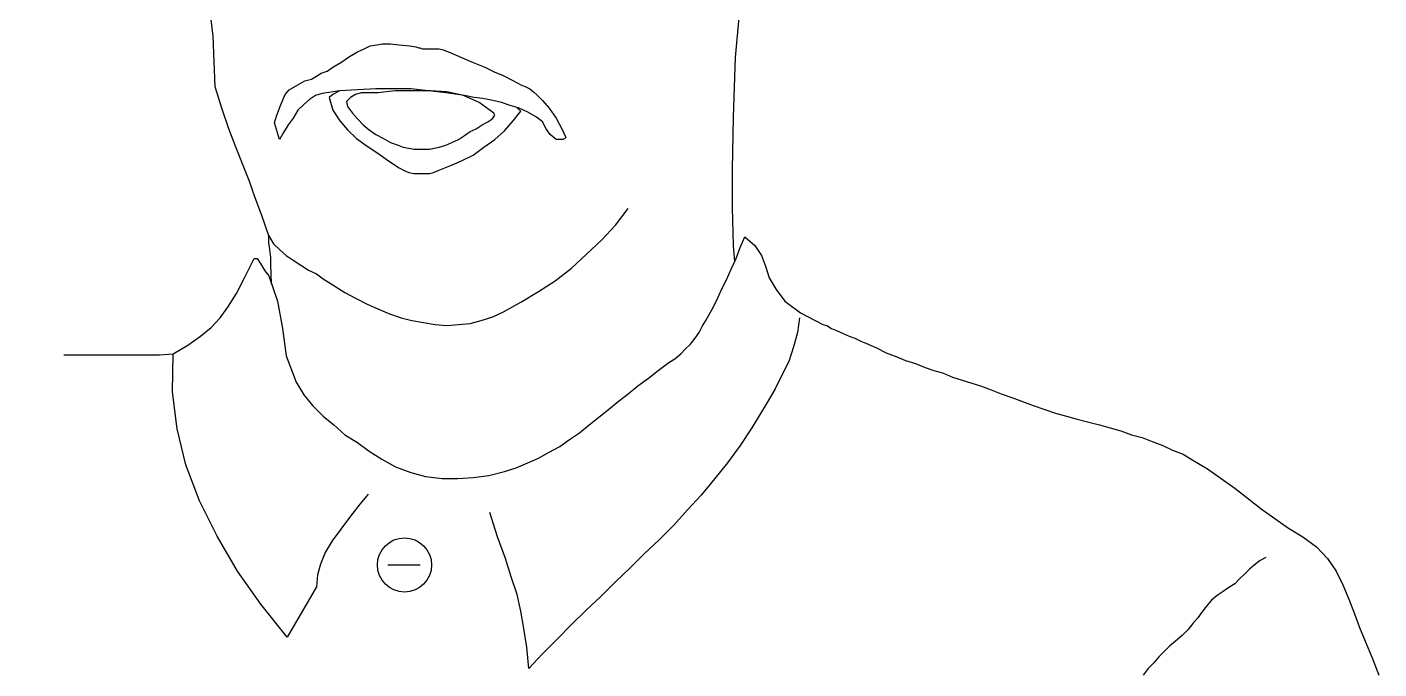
# Model space of a CAD drawing. Header units: millimetres. Extents: x -346728 to 1320345, y -537202 to -385966.
# Drawn here: x 596274 to 599920, y -496309 to -494578 of the extents above; entities that cross this region are included whole.
import ezdxf

# ---------------------------------------------------------------- set-up
doc = ezdxf.new("R2010")
doc.units = ezdxf.units.MM
doc.header["$LTSCALE"] = 100
doc.layers.add('manh', color=4, linetype='Continuous')

msp = doc.modelspace()

# ---------------------------------------------------------------- linework, layer by layer
at = {"layer": 'manh', "color": 9}
for p, q in [((596776.1, -494603, 455.8), (596770.8, -494558.3, 455.8)), ((598194.4, -494542.6, 455.8), (598184, -494660.8, 455.8)), ((596781.4, -494739.6, 455.8), (596776.1, -494603, 455.8)), ((597183.2, -494637.2, 455.8), (597199, -494629.2, 455.8)), ((597199, -494629.2, 455.8), (597217.4, -494626.7, 455.8)), ((597217.4, -494626.7, 455.8), (597233.1, -494624, 455.8)), ((597233.1, -494624, 455.8), (597254.1, -494624, 455.8)), ((597254.1, -494624, 455.8), (597277.8, -494626.7, 455.8)), ((597277.8, -494626.7, 455.8), (597306.7, -494629.2, 455.8)), ((597306.7, -494629.2, 455.8), (597322.4, -494631.9, 455.8)), ((597322.4, -494631.9, 455.8), (597330.3, -494634.5, 455.8)), ((597330.3, -494634.5, 455.8), (597333, -494634.5, 455.8)), ((597333, -494634.5, 455.8), (597340.8, -494637.2, 455.8)), ((597120.2, -494673.9, 455.8), (597143.8, -494658.2, 455.8)), ((597143.8, -494658.2, 455.8), (597164.9, -494645.1, 455.8)), ((597164.9, -494645.1, 455.8), (597183.2, -494637.2, 455.8)), ((597340.8, -494637.2, 455.8), (597356.6, -494637.2, 455.8)), ((597356.6, -494637.2, 455.8), (597385.5, -494637.2, 455.8)), ((597385.5, -494637.2, 455.8), (597396, -494639.8, 455.8)), ((597396, -494639.8, 455.8), (597417, -494647.6, 455.8)), ((597417, -494647.6, 455.8), (597445.9, -494660.8, 455.8)), ((597445.9, -494660.8, 455.8), (597477.4, -494673.9, 455.8)), ((598184, -494660.8, 455.8), (598178.7, -494821, 455.8)), ((597054.5, -494710.7, 455.8), (597067.6, -494702.8, 455.8)), ((597067.6, -494702.8, 455.8), (597083.4, -494697.6, 455.8)), ((597083.4, -494697.6, 455.8), (597099.1, -494687, 455.8)), ((597099.1, -494687, 455.8), (597120.2, -494673.9, 455.8)), ((597477.4, -494673.9, 455.8), (597508.9, -494687, 455.8)), ((597508.9, -494687, 455.8), (597535.2, -494700.2, 455.8)), ((597535.2, -494700.2, 455.8), (597556.3, -494708.1, 455.8)), ((597556.3, -494708.1, 455.8), (597566.7, -494713.3, 455.8)), ((596799.8, -494800, 455.8), (596781.4, -494739.6, 455.8)), ((596981, -494747.5, 455.8), (597004.7, -494734.4, 455.8)), ((597004.7, -494734.4, 455.8), (597023, -494723.8, 455.8)), ((597023, -494723.8, 455.8), (597041.4, -494718.6, 455.8)), ((597041.4, -494718.6, 455.8), (597054.5, -494710.7, 455.8)), ((597214.7, -494744.8, 455.8), (597164.9, -494747.5, 455.8)), ((597262.1, -494744.8, 455.8), (597214.7, -494744.8, 455.8)), ((597309.3, -494744.8, 455.8), (597262.1, -494744.8, 455.8)), ((597356.6, -494750.1, 455.8), (597309.3, -494744.8, 455.8)), ((597566.7, -494713.3, 455.8), (597582.5, -494721.2, 455.8)), ((597582.5, -494721.2, 455.8), (597595.7, -494729.1, 455.8)), ((597595.7, -494729.1, 455.8), (597606.1, -494734.4, 455.8)), ((597606.1, -494734.4, 455.8), (597619.2, -494739.6, 455.8)), ((597619.2, -494739.6, 455.8), (597629.8, -494744.8, 455.8)), ((597629.8, -494744.8, 455.8), (597640.3, -494752.8, 455.8)), ((596957.3, -494789.5, 455.8), (596970.4, -494760.6, 455.8)), ((596970.4, -494760.6, 455.8), (596981, -494747.5, 455.8)), ((597036.1, -494773.8, 455.8), (597020.4, -494786.9, 455.8)), ((597051.9, -494763.2, 455.8), (597036.1, -494773.8, 455.8)), ((597070.3, -494757.9, 455.8), (597051.9, -494763.2, 455.8)), ((597117.6, -494750.1, 455.8), (597070.3, -494757.9, 455.8)), ((597099.1, -494760.6, 455.8), (597088.7, -494768.5, 455.8)), ((597088.7, -494768.5, 455.8), (597099.1, -494802.6, 455.8)), ((597112.3, -494752.8, 455.8), (597099.1, -494760.6, 455.8)), ((597115.4, -494750.5, 455.8), (597112.3, -494752.8, 455.8)), ((597164.9, -494747.5, 455.8), (597117.6, -494750.1, 455.8)), ((597146.5, -494768.5, 455.8), (597136, -494779, 455.8)), ((597136, -494779, 455.8), (597138.5, -494792.2, 455.8)), ((597159.6, -494760.6, 455.8), (597146.5, -494768.5, 455.8)), ((597175.3, -494755.4, 455.8), (597159.6, -494760.6, 455.8)), ((597220, -494755.4, 455.8), (597175.3, -494755.4, 455.8)), ((597267.3, -494750.1, 455.8), (597220, -494755.4, 455.8)), ((597314.6, -494750.1, 455.8), (597267.3, -494750.1, 455.8)), ((597361.8, -494750.1, 455.8), (597314.6, -494750.1, 455.8)), ((597403.9, -494755.4, 455.8), (597356.6, -494750.1, 455.8)), ((597406.5, -494752.8, 455.8), (597361.8, -494750.1, 455.8)), ((597453.8, -494763.2, 455.8), (597403.9, -494755.4, 455.8)), ((597451.1, -494763.2, 455.8), (597406.5, -494752.8, 455.8)), ((597493.2, -494781.6, 455.8), (597451.1, -494763.2, 455.8)), ((597480.1, -494768.5, 455.8), (597453.8, -494763.2, 455.8)), ((597503.7, -494771.1, 455.8), (597480.1, -494768.5, 455.8)), ((597532.6, -494810.6, 455.8), (597493.2, -494781.6, 455.8)), ((597530, -494776.3, 455.8), (597503.7, -494771.1, 455.8)), ((597553.6, -494781.6, 455.8), (597530, -494776.3, 455.8)), ((597577.3, -494789.5, 455.8), (597553.6, -494781.6, 455.8)), ((597640.3, -494752.8, 455.8), (597650.8, -494763.2, 455.8)), ((597650.8, -494763.2, 455.8), (597663.9, -494776.3, 455.8)), ((597663.9, -494776.3, 455.8), (597682.3, -494797.4, 455.8)), ((596818.1, -494852.5, 455.8), (596799.8, -494800, 455.8)), ((596941.6, -494836.8, 455.8), (596946.9, -494818.4, 455.8)), ((596946.9, -494818.4, 455.8), (596957.3, -494789.5, 455.8)), ((597004.7, -494802.6, 455.8), (596991.4, -494823.7, 455.8)), ((597020.4, -494786.9, 455.8), (597004.7, -494802.6, 455.8)), ((597099.1, -494802.6, 455.8), (597117.6, -494831.6, 455.8)), ((597138.5, -494792.2, 455.8), (597151.7, -494810.6, 455.8)), ((597151.7, -494810.6, 455.8), (597164.9, -494826.3, 455.8)), ((597530, -494823.7, 455.8), (597535.2, -494815.7, 455.8)), ((597535.2, -494815.7, 455.8), (597532.6, -494810.6, 455.8)), ((597600.9, -494797.4, 455.8), (597577.3, -494789.5, 455.8)), ((597585.1, -494831.6, 455.8), (597606.1, -494805.3, 455.8)), ((597606.1, -494805.3, 455.8), (597594.8, -494795.4, 455.8)), ((597624.5, -494807.9, 455.8), (597600.9, -494797.4, 455.8)), ((597648.2, -494821, 455.8), (597624.5, -494807.9, 455.8)), ((597682.3, -494797.4, 455.8), (597700.7, -494823.7, 455.8)), ((596836.5, -494899.9, 455.8), (596818.1, -494852.5, 455.8)), ((596954.7, -494881.5, 455.8), (596941.6, -494836.8, 455.8)), ((596978.3, -494842.1, 455.8), (596965.2, -494863.1, 455.8)), ((596991.4, -494823.7, 455.8), (596978.3, -494842.1, 455.8)), ((597117.6, -494831.6, 455.8), (597138.5, -494855.2, 455.8)), ((597164.9, -494826.3, 455.8), (597180.6, -494842.1, 455.8)), ((597180.6, -494842.1, 455.8), (597196.3, -494855.2, 455.8)), ((597469.5, -494860.4, 455.8), (597485.4, -494852.5, 455.8)), ((597485.4, -494852.5, 455.8), (597501.1, -494842.1, 455.8)), ((597501.1, -494842.1, 455.8), (597516.8, -494834.1, 455.8)), ((597516.8, -494834.1, 455.8), (597524.8, -494828.9, 455.8)), ((597524.8, -494828.9, 455.8), (597530, -494823.7, 455.8)), ((597561.5, -494857.8, 455.8), (597585.1, -494831.6, 455.8)), ((597663.9, -494834.1, 455.8), (597648.2, -494821, 455.8)), ((597674.4, -494852.5, 455.8), (597663.9, -494834.1, 455.8)), ((597685, -494868.4, 455.8), (597674.4, -494852.5, 455.8)), ((597700.7, -494823.7, 455.8), (597716.5, -494852.5, 455.8)), ((597716.5, -494852.5, 455.8), (597727, -494876.2, 455.8)), ((598178.7, -494821, 455.8), (598176, -494962.8, 455.8)), ((596965.2, -494863.1, 455.8), (596954.7, -494881.5, 455.8)), ((597138.5, -494855.2, 455.8), (597162.2, -494878.8, 455.8)), ((597162.2, -494878.8, 455.8), (597191.2, -494899.9, 455.8)), ((597196.3, -494855.2, 455.8), (597214.7, -494868.4, 455.8)), ((597214.7, -494868.4, 455.8), (597235.8, -494878.8, 455.8)), ((597235.8, -494878.8, 455.8), (597254.1, -494889.3, 455.8)), ((597254.1, -494889.3, 455.8), (597275.2, -494897.2, 455.8)), ((597403.9, -494897.2, 455.8), (597419.6, -494889.3, 455.8)), ((597419.6, -494889.3, 455.8), (597438, -494881.5, 455.8)), ((597438, -494881.5, 455.8), (597453.8, -494870.9, 455.8)), ((597453.8, -494870.9, 455.8), (597469.5, -494860.4, 455.8)), ((597506.4, -494902.5, 455.8), (597535.2, -494881.5, 455.8)), ((597535.2, -494881.5, 455.8), (597561.5, -494857.8, 455.8)), ((597700.7, -494881.5, 455.8), (597685, -494868.4, 455.8)), ((597708.6, -494881.5, 455.8), (597700.7, -494881.5, 455.8)), ((597719.1, -494881.5, 455.8), (597708.6, -494881.5, 455.8)), ((597724.4, -494878.8, 455.8), (597719.1, -494881.5, 455.8)), ((597727, -494876.2, 455.8), (597724.4, -494878.8, 455.8)), ((596854.9, -494947.1, 455.8), (596836.5, -494899.9, 455.8)), ((597191.2, -494899.9, 455.8), (597220, -494918.2, 455.8)), ((597220, -494918.2, 455.8), (597248.9, -494939.3, 455.8)), ((597275.2, -494897.2, 455.8), (597288.3, -494902.5, 455.8)), ((597288.3, -494902.5, 455.8), (597304, -494905.1, 455.8)), ((597304, -494905.1, 455.8), (597317.2, -494907.7, 455.8)), ((597317.2, -494907.7, 455.8), (597330.3, -494907.7, 455.8)), ((597330.3, -494907.7, 455.8), (597343.4, -494907.7, 455.8)), ((597343.4, -494907.7, 455.8), (597359.2, -494907.7, 455.8)), ((597359.2, -494907.7, 455.8), (597372.4, -494905.1, 455.8)), ((597372.4, -494905.1, 455.8), (597385.5, -494902.5, 455.8)), ((597385.5, -494902.5, 455.8), (597403.9, -494897.2, 455.8)), ((597445.9, -494939.3, 455.8), (597477.4, -494923.5, 455.8)), ((597477.4, -494923.5, 455.8), (597506.4, -494902.5, 455.8)), ((596873.3, -494991.8, 455.8), (596854.9, -494947.1, 455.8)), ((597248.9, -494939.3, 455.8), (597277.8, -494957.7, 455.8)), ((597277.8, -494957.7, 455.8), (597290.9, -494965.5, 455.8)), ((597382.9, -494965.5, 455.8), (597414.3, -494952.4, 455.8)), ((597414.3, -494952.4, 455.8), (597445.9, -494939.3, 455.8)), ((598176, -494962.8, 455.8), (598176, -495065.3, 455.8)), ((596889, -495039, 455.8), (596873.3, -494991.8, 455.8)), ((597290.9, -494965.5, 455.8), (597304, -494970.8, 455.8)), ((597304, -494970.8, 455.8), (597317.2, -494973.4, 455.8)), ((597317.2, -494973.4, 455.8), (597330.3, -494973.4, 455.8)), ((597330.3, -494973.4, 455.8), (597343.4, -494973.4, 455.8)), ((597343.4, -494973.4, 455.8), (597359.2, -494973.4, 455.8)), ((597359.2, -494973.4, 455.8), (597369.8, -494970.8, 455.8)), ((597369.8, -494970.8, 455.8), (597382.9, -494965.5, 455.8)), ((596907.4, -495086.4, 455.8), (596889, -495039, 455.8)), ((597860.8, -495112.6, 455.8), (597895.1, -495068, 455.8)), ((598176, -495065.3, 455.8), (598178.7, -495167.7, 455.8)), ((596925.8, -495141.5, 455.8), (596907.4, -495086.4, 455.8)), ((596925.8, -495141.5, 455.8), (596938.9, -495162.6, 455.8)), ((596925.8, -495159.9, 455.8), (596925.8, -495141.5, 455.8)), ((597824, -495152, 455.8), (597860.8, -495112.6, 455.8)), ((598197.1, -495173, 455.8), (598210.2, -495144.2, 455.8)), ((598210.2, -495144.2, 455.8), (598236.5, -495167.7, 455.8)), ((596928.5, -495178.3, 455.8), (596925.8, -495159.9, 455.8)), ((596931.1, -495199.3, 455.8), (596928.5, -495178.3, 455.8)), ((596938.9, -495162.6, 455.8), (596954.7, -495178.3, 455.8)), ((596954.7, -495178.3, 455.8), (596973.1, -495194, 455.8)), ((597782.1, -495191.4, 455.8), (597824, -495152, 455.8)), ((598178.7, -495167.7, 455.8), (598182.1, -495211.8, 455.8)), ((598186.6, -495202, 455.8), (598197.1, -495173, 455.8)), ((598236.5, -495167.7, 455.8), (598254.9, -495194, 455.8)), ((596860.1, -495254.5, 455.8), (596886.4, -495202, 455.8)), ((596886.4, -495202, 455.8), (596894.3, -495202, 455.8)), ((596894.3, -495202, 455.8), (596904.8, -495217.7, 455.8)), ((596904.8, -495217.7, 455.8), (596915.3, -495236.1, 455.8)), ((596931.1, -495220.4, 455.8), (596931.1, -495199.3, 455.8)), ((596973.1, -495194, 455.8), (596991.4, -495207.1, 455.8)), ((596991.4, -495207.1, 455.8), (597012.5, -495220.4, 455.8)), ((597742.7, -495228.2, 455.8), (597782.1, -495191.4, 455.8)), ((598173.4, -495230.8, 455.8), (598186.6, -495202, 455.8)), ((598254.9, -495194, 455.8), (598265.3, -495222.9, 455.8)), ((596839.2, -495296.4, 455.8), (596860.1, -495254.5, 455.8)), ((596915.3, -495236.1, 455.8), (596925.8, -495249.2, 455.8)), ((596925.8, -495249.2, 455.8), (596949.5, -495317.5, 455.8)), ((596933.6, -495270.2, 455.8), (596931.1, -495220.4, 455.8)), ((597012.5, -495220.4, 455.8), (597033.5, -495233.5, 455.8)), ((597033.5, -495233.5, 455.8), (597054.5, -495243.9, 455.8)), ((597054.5, -495243.9, 455.8), (597072.9, -495257.1, 455.8)), ((597698.1, -495262.3, 455.8), (597742.7, -495228.2, 455.8)), ((598160.3, -495259.7, 455.8), (598173.4, -495230.8, 455.8)), ((598265.3, -495222.9, 455.8), (598275.9, -495254.5, 455.8)), ((598275.9, -495254.5, 455.8), (598294.3, -495286, 455.8)), ((596933.5, -495271.5, 455.8), (596933.6, -495270.2, 455.8)), ((597072.9, -495257.1, 455.8), (597101.8, -495275.5, 455.8)), ((597101.8, -495275.5, 455.8), (597130.7, -495293.9, 455.8)), ((597606.1, -495320.1, 455.8), (597653.5, -495291.3, 455.8)), ((597653.5, -495291.3, 455.8), (597698.1, -495262.3, 455.8)), ((598134.1, -495314.8, 455.8), (598147.2, -495286, 455.8)), ((598147.2, -495286, 455.8), (598160.3, -495259.7, 455.8)), ((598294.3, -495286, 455.8), (598318, -495317.5, 455.8)), ((596815.5, -495333.2, 455.8), (596839.2, -495296.4, 455.8)), ((596949.5, -495317.5, 455.8), (596962.6, -495391, 455.8)), ((597130.7, -495293.9, 455.8), (597159.6, -495309.6, 455.8)), ((597159.6, -495309.6, 455.8), (597191.2, -495325.4, 455.8)), ((597191.2, -495325.4, 455.8), (597220, -495338.5, 455.8)), ((597558.9, -495346.4, 455.8), (597606.1, -495320.1, 455.8)), ((598120.9, -495341.1, 455.8), (598134.1, -495314.8, 455.8)), ((598318, -495317.5, 455.8), (598359.9, -495349.1, 455.8)), ((596770.8, -495388.4, 455.8), (596794.5, -495362.2, 455.8)), ((596794.5, -495362.2, 455.8), (596815.5, -495333.2, 455.8)), ((597220, -495338.5, 455.8), (597251.5, -495351.6, 455.8)), ((597251.5, -495351.6, 455.8), (597283.1, -495362.2, 455.8)), ((597283.1, -495362.2, 455.8), (597311.9, -495370, 455.8)), ((597498.5, -495370, 455.8), (597530, -495359.5, 455.8)), ((597530, -495359.5, 455.8), (597558.9, -495346.4, 455.8)), ((598105.1, -495370, 455.8), (598120.9, -495341.1, 455.8)), ((598357.4, -495362.2, 455.8), (598352.1, -495401.6, 455.8)), ((598359.9, -495349.1, 455.8), (598420.4, -495380.6, 455.8)), ((596742, -495412, 455.8), (596770.8, -495388.4, 455.8)), ((596962.6, -495391, 455.8), (596973.1, -495464.6, 455.8)), ((597311.9, -495370, 455.8), (597343.4, -495375.3, 455.8)), ((597343.4, -495375.3, 455.8), (597375, -495380.6, 455.8)), ((597375, -495380.6, 455.8), (597406.5, -495383.2, 455.8)), ((597406.5, -495383.2, 455.8), (597438, -495380.6, 455.8)), ((597438, -495380.6, 455.8), (597469.5, -495377.9, 455.8)), ((597469.5, -495377.9, 455.8), (597498.5, -495370, 455.8)), ((598076.3, -495417.3, 455.8), (598086.7, -495401.6, 455.8)), ((598086.7, -495401.6, 455.8), (598094.7, -495385.8, 455.8)), ((598094.7, -495385.8, 455.8), (598105.1, -495370, 455.8)), ((598352.1, -495401.6, 455.8), (598341.5, -495441, 455.8)), ((598420.4, -495380.6, 455.8), (598430.9, -495383.2, 455.8)), ((598430.9, -495383.2, 455.8), (598444, -495391, 455.8)), ((598444, -495391, 455.8), (598457.1, -495396.3, 455.8)), ((598457.1, -495396.3, 455.8), (598475.5, -495404.2, 455.8)), ((596668.4, -495459.4, 455.8), (596707.8, -495435.7, 455.8)), ((596707.8, -495435.7, 455.8), (596742, -495412, 455.8)), ((598050, -495446.2, 455.8), (598063.1, -495433.1, 455.8)), ((598063.1, -495433.1, 455.8), (598076.3, -495417.3, 455.8)), ((598475.5, -495404.2, 455.8), (598491.3, -495412, 455.8)), ((598491.3, -495412, 455.8), (598507, -495417.3, 455.8)), ((598507, -495417.3, 455.8), (598522.9, -495425.2, 455.8)), ((598522.9, -495425.2, 455.8), (598536, -495430.4, 455.8)), ((598536, -495430.4, 455.8), (598564.8, -495443.5, 455.8)), ((596373.1, -495461.9, 455.8), (596374.2, -495461.9, 455.8)), ((596374.2, -495461.9, 455.8), (596411, -495461.9, 455.8)), ((596411, -495461.9, 455.8), (596447.8, -495461.9, 455.8)), ((596447.8, -495461.9, 455.8), (596484.5, -495461.9, 455.8)), ((596484.5, -495461.9, 455.8), (596521.3, -495461.9, 455.8)), ((596521.3, -495461.9, 455.8), (596558.1, -495461.9, 455.8)), ((596558.1, -495461.9, 455.8), (596594.9, -495461.9, 455.8)), ((596594.9, -495461.9, 455.8), (596631.6, -495461.9, 455.8)), ((596631.6, -495461.9, 455.8), (596668.4, -495459.4, 455.8)), ((596665.8, -495561.8, 455.8), (596668.4, -495459.4, 455.8)), ((596973.1, -495464.6, 455.8), (596999.4, -495535.6, 455.8)), ((598005.4, -495483, 455.8), (598021.1, -495472.5, 455.8)), ((598021.1, -495472.5, 455.8), (598036.9, -495459.4, 455.8)), ((598036.9, -495459.4, 455.8), (598050, -495446.2, 455.8)), ((598341.5, -495441, 455.8), (598328.4, -495480.3, 455.8)), ((598564.8, -495443.5, 455.8), (598591.1, -495456.7, 455.8)), ((598591.1, -495456.7, 455.8), (598620, -495467.2, 455.8)), ((598620, -495467.2, 455.8), (598643.6, -495477.8, 455.8)), ((597950.2, -495525, 455.8), (597976.4, -495504, 455.8)), ((597976.4, -495504, 455.8), (598005.4, -495483, 455.8)), ((598328.4, -495480.3, 455.8), (598310, -495517.1, 455.8)), ((598643.6, -495477.8, 455.8), (598669.9, -495485.6, 455.8)), ((598669.9, -495485.6, 455.8), (598696.2, -495496.2, 455.8)), ((598696.2, -495496.2, 455.8), (598719.8, -495504, 455.8)), ((598719.8, -495504, 455.8), (598746.1, -495511.9, 455.8)), ((596999.4, -495535.6, 455.8), (597020.4, -495569.7, 455.8)), ((597895.1, -495567.1, 455.8), (597921.3, -495546, 455.8)), ((597921.3, -495546, 455.8), (597950.2, -495525, 455.8)), ((598310, -495517.1, 455.8), (598291.6, -495554, 455.8)), ((598746.1, -495511.9, 455.8), (598769.7, -495522.4, 455.8)), ((598769.7, -495522.4, 455.8), (598796, -495530.3, 455.8)), ((598796, -495530.3, 455.8), (598822.2, -495538.1, 455.8)), ((598822.2, -495538.1, 455.8), (598845.9, -495546, 455.8)), ((598845.9, -495546, 455.8), (598874.8, -495556.5, 455.8)), ((596678.9, -495661.6, 455.8), (596665.8, -495561.8, 455.8)), ((597020.4, -495569.7, 455.8), (597044, -495598.6, 455.8)), ((597868.7, -495588.1, 455.8), (597895.1, -495567.1, 455.8)), ((598291.6, -495554, 455.8), (598270.6, -495590.7, 455.8)), ((598874.8, -495556.5, 455.8), (598901.1, -495567.1, 455.8)), ((598901.1, -495567.1, 455.8), (598930, -495577.5, 455.8)), ((598930, -495577.5, 455.8), (598958.9, -495588.1, 455.8)), ((597044, -495598.6, 455.8), (597072.9, -495627.5, 455.8)), ((597816.2, -495630.1, 455.8), (597842.4, -495609.1, 455.8)), ((597842.4, -495609.1, 455.8), (597868.7, -495588.1, 455.8)), ((598270.6, -495590.7, 455.8), (598249.6, -495624.9, 455.8)), ((598958.9, -495588.1, 455.8), (598987.7, -495598.6, 455.8)), ((598987.7, -495598.6, 455.8), (599019.3, -495609.1, 455.8)), ((599019.3, -495609.1, 455.8), (599048.2, -495619.6, 455.8)), ((599048.2, -495619.6, 455.8), (599077.1, -495627.5, 455.8)), ((597072.9, -495627.5, 455.8), (597101.8, -495651.1, 455.8)), ((597101.8, -495651.1, 455.8), (597130.7, -495677.4, 455.8)), ((597763.7, -495672.1, 455.8), (597789.9, -495651.1, 455.8)), ((597789.9, -495651.1, 455.8), (597816.2, -495630.1, 455.8)), ((598249.6, -495624.9, 455.8), (598228.6, -495659, 455.8)), ((599077.1, -495627.5, 455.8), (599106, -495635.3, 455.8)), ((599106, -495635.3, 455.8), (599137.4, -495643.3, 455.8)), ((599137.4, -495643.3, 455.8), (599166.4, -495651.1, 455.8)), ((599166.4, -495651.1, 455.8), (599195.2, -495659, 455.8)), ((596702.5, -495758.8, 455.8), (596678.9, -495661.6, 455.8)), ((597130.7, -495677.4, 455.8), (597164.9, -495698.4, 455.8)), ((597711.2, -495708.9, 455.8), (597737.4, -495690.5, 455.8)), ((597737.4, -495690.5, 455.8), (597763.7, -495672.1, 455.8)), ((598228.6, -495659, 455.8), (598197.1, -495706.2, 455.8)), ((599195.2, -495659, 455.8), (599224.2, -495666.8, 455.8)), ((599224.2, -495666.8, 455.8), (599253, -495677.4, 455.8)), ((599253, -495677.4, 455.8), (599282, -495685.2, 455.8)), ((599282, -495685.2, 455.8), (599308.2, -495695.8, 455.8)), ((597164.9, -495698.4, 455.8), (597196.3, -495722, 455.8)), ((597196.3, -495722, 455.8), (597230.5, -495743, 455.8)), ((597653.5, -495740.4, 455.8), (597682.3, -495724.6, 455.8)), ((597682.3, -495724.6, 455.8), (597711.2, -495708.9, 455.8)), ((598197.1, -495706.2, 455.8), (598162.9, -495753.6, 455.8)), ((599308.2, -495695.8, 455.8), (599337.2, -495706.2, 455.8)), ((599337.2, -495706.2, 455.8), (599363.4, -495719.4, 455.8)), ((599363.4, -495719.4, 455.8), (599392.3, -495729.9, 455.8)), ((599392.3, -495729.9, 455.8), (599418.5, -495745.7, 455.8)), ((596739.3, -495856, 455.8), (596702.5, -495758.8, 455.8)), ((597230.5, -495743, 455.8), (597267.3, -495764, 455.8)), ((597267.3, -495764, 455.8), (597309.3, -495779.8, 455.8)), ((597593, -495766.7, 455.8), (597624.5, -495753.6, 455.8)), ((597624.5, -495753.6, 455.8), (597653.5, -495740.4, 455.8)), ((598162.9, -495753.6, 455.8), (598128.8, -495795.5, 455.8)), ((599418.5, -495745.7, 455.8), (599457.9, -495769.3, 455.8)), ((597309.3, -495779.8, 455.8), (597348.7, -495790.4, 455.8)), ((597348.7, -495790.4, 455.8), (597393.4, -495795.5, 455.8)), ((597393.4, -495795.5, 455.8), (597435.4, -495795.5, 455.8)), ((597435.4, -495795.5, 455.8), (597477.4, -495793, 455.8)), ((597477.4, -495793, 455.8), (597519.5, -495787.7, 455.8)), ((597519.5, -495787.7, 455.8), (597561.5, -495777.1, 455.8)), ((597561.5, -495777.1, 455.8), (597593, -495766.7, 455.8)), ((598128.8, -495795.5, 455.8), (598092, -495840.2, 455.8)), ((599457.9, -495769.3, 455.8), (599494.7, -495795.5, 455.8)), ((599494.7, -495795.5, 455.8), (599531.5, -495821.8, 455.8)), ((597193.7, -495837.6, 455.8), (597167.5, -495869.1, 455.8)), ((599531.5, -495821.8, 455.8), (599568.3, -495850.7, 455.8)), ((596786.5, -495950.6, 455.8), (596739.3, -495856, 455.8)), ((597167.5, -495869.1, 455.8), (597143.8, -495900.7, 455.8)), ((598092, -495840.2, 455.8), (598055.3, -495879.6, 455.8)), ((599568.3, -495850.7, 455.8), (599602.4, -495877, 455.8)), ((597143.8, -495900.7, 455.8), (597120.2, -495932.2, 455.8)), ((597543.2, -495953.2, 455.8), (597522.1, -495887.6, 455.8)), ((598055.3, -495879.6, 455.8), (598018.5, -495921.7, 455.8)), ((599602.4, -495877, 455.8), (599639.2, -495903.3, 455.8)), ((599639.2, -495903.3, 455.8), (599675.9, -495929.5, 455.8)), ((597120.2, -495932.2, 455.8), (597096.6, -495963.7, 455.8)), ((598018.5, -495921.7, 455.8), (597979.1, -495961.1, 455.8)), ((599675.9, -495929.5, 455.8), (599715.4, -495953.2, 455.8)), ((596841.7, -496045.1, 455.8), (596786.5, -495950.6, 455.8)), ((597096.6, -495963.7, 455.8), (597078.2, -495995.2, 455.8)), ((597564.1, -496011, 455.8), (597543.2, -495953.2, 455.8)), ((597979.1, -495961.1, 455.8), (597939.6, -495997.9, 455.8)), ((599715.4, -495953.2, 455.8), (599752.1, -495979.5, 455.8)), ((599752.1, -495979.5, 455.8), (599781.1, -496011, 455.8)), ((597078.2, -495995.2, 455.8), (597065, -496026.7, 455.8)), ((597579.9, -496060.9, 455.8), (597564.1, -496011, 455.8)), ((597939.6, -495997.9, 455.8), (597900.2, -496037.2, 455.8)), ((599599.8, -496016.3, 455.8), (599584, -496029.4, 455.8)), ((599615.6, -496008.4, 455.8), (599599.8, -496016.3, 455.8)), ((599781.1, -496011, 455.8), (599804.7, -496045.1, 455.8)), ((596904.8, -496134.4, 455.8), (596841.7, -496045.1, 455.8)), ((597057.2, -496055.6, 455.8), (597054.5, -496087.2, 455.8)), ((597065, -496026.7, 455.8), (597057.2, -496055.6, 455.8)), ((597900.2, -496037.2, 455.8), (597860.8, -496074, 455.8)), ((599557.8, -496053.1, 455.8), (599544.6, -496066.2, 455.8)), ((599570.9, -496039.8, 455.8), (599557.8, -496053.1, 455.8)), ((599584, -496029.4, 455.8), (599570.9, -496039.8, 455.8)), ((599804.7, -496045.1, 455.8), (599823, -496081.9, 455.8)), ((597054.5, -496087.2, 455.8), (596975.7, -496223.7, 455.8)), ((597595.7, -496108.2, 455.8), (597579.9, -496060.9, 455.8)), ((597860.8, -496074, 455.8), (597821.4, -496113.4, 455.8)), ((599515.7, -496089.8, 455.8), (599500, -496100.3, 455.8)), ((599531.5, -496079.3, 455.8), (599515.7, -496089.8, 455.8)), ((599544.6, -496066.2, 455.8), (599531.5, -496079.3, 455.8)), ((599823, -496081.9, 455.8), (599838.9, -496121.3, 455.8)), ((597606.1, -496152.8, 455.8), (597595.7, -496108.2, 455.8)), ((597821.4, -496113.4, 455.8), (597782.1, -496150.2, 455.8)), ((599468.5, -496124, 455.8), (599455.3, -496139.7, 455.8)), ((599484.3, -496110.8, 455.8), (599468.5, -496124, 455.8)), ((599500, -496100.3, 455.8), (599484.3, -496110.8, 455.8)), ((599838.9, -496121.3, 455.8), (599854.6, -496160.7, 455.8)), ((596975.7, -496223.7, 455.8), (596904.8, -496134.4, 455.8)), ((597614.1, -496200.1, 455.8), (597606.1, -496152.8, 455.8)), ((597782.1, -496150.2, 455.8), (597742.7, -496189.6, 455.8)), ((599442.2, -496155.5, 455.8), (599431.7, -496171.2, 455.8)), ((599455.3, -496139.7, 455.8), (599442.2, -496155.5, 455.8)), ((599854.6, -496160.7, 455.8), (599867.7, -496197.5, 455.8)), ((597621.9, -496250, 455.8), (597614.1, -496200.1, 455.8)), ((597742.7, -496189.6, 455.8), (597703.4, -496229, 455.8)), ((599405.4, -496202.7, 455.8), (599389.7, -496218.5, 455.8)), ((599418.5, -496186.9, 455.8), (599405.4, -496202.7, 455.8)), ((599431.7, -496171.2, 455.8), (599418.5, -496186.9, 455.8)), ((599867.7, -496197.5, 455.8), (599883.5, -496234.3, 455.8)), ((597703.4, -496229, 455.8), (597663.9, -496268.4, 455.8)), ((599371.3, -496234.3, 455.8), (599355.5, -496247.4, 455.8)), ((599389.7, -496218.5, 455.8), (599371.3, -496234.3, 455.8)), ((599883.5, -496234.3, 455.8), (599901.9, -496278.9, 455.8)), ((597627.2, -496307.8, 455.8), (597621.9, -496250, 455.8)), ((597663.9, -496268.4, 455.8), (597627.2, -496307.8, 455.8)), ((599326.6, -496276.2, 455.8), (599313.5, -496292.1, 455.8)), ((599339.7, -496263.1, 455.8), (599326.6, -496276.2, 455.8)), ((599355.5, -496247.4, 455.8), (599339.7, -496263.1, 455.8)), ((599297.7, -496307.8, 455.8), (599284.5, -496326.2, 455.8)), ((599313.5, -496292.1, 455.8), (599297.7, -496307.8, 455.8)), ((599901.9, -496278.9, 455.8), (599920.3, -496326.2, 455.8))]:
    msp.add_line(p, q, dxfattribs=at)
at = {"layer": 'manh'}
msp.add_line((597247.4, -496028.4, 455.8), (597334, -496028.4, 455.8), dxfattribs=at)
msp.add_circle((597292, -496028.5, 455.8), 73.1, dxfattribs=at)
msp.add_open_spline([(596183.7, -496232.6), (596195.2, -496267.7), (596247.9, -496447.5), (596312, -496763.7), (596314.7, -497161.5), (596265.2, -497520.1), (596022.8, -497710.7), (595667.1, -497931.8), (595249.2, -497851.8), (595008.8, -497995.9), (594971.9, -498018)], degree=3, knots=[120.041599, 120.041599, 120.041599, 120.041599, 130.65139, 173.601654, 213.117979, 247.426332, 271.621487, 299.180761, 367.446777, 379.826948, 379.826948, 379.826948, 379.826948], dxfattribs=at)

doc.saveas('drawing.dxf')
